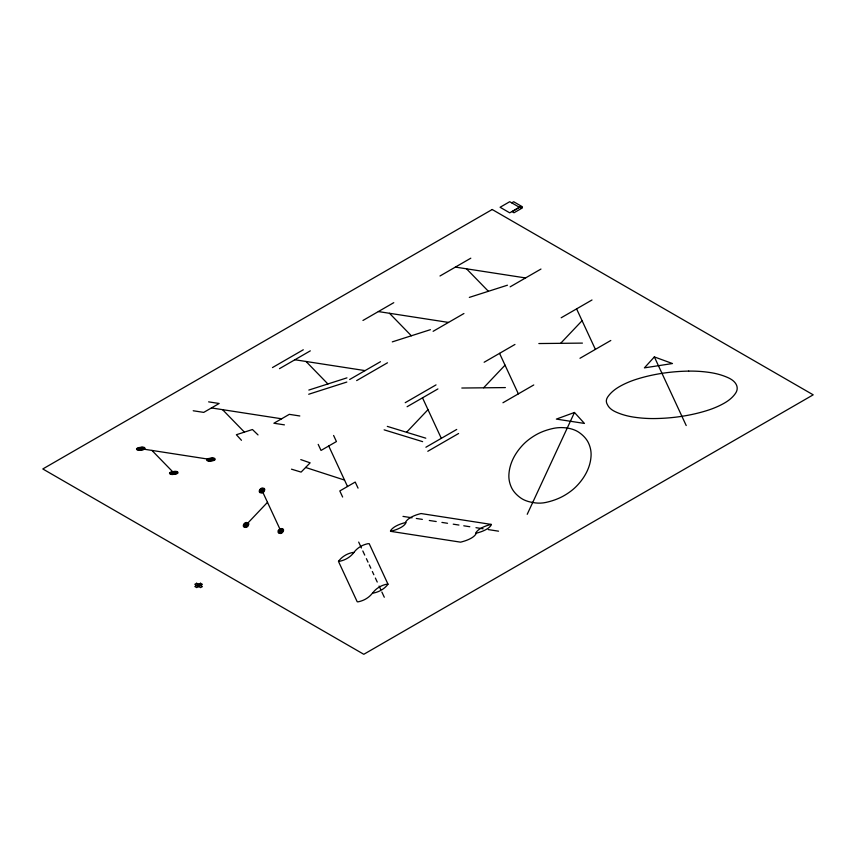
<?xml version="1.0" encoding="UTF-8"?>
<svg xmlns="http://www.w3.org/2000/svg" width="856" height="856" viewBox="0 0 856 856"><rect width="100%" height="100%" fill="white"/><g stroke="black" fill="none" stroke-linecap="round" stroke-linejoin="round"><path stroke-width="1.28" d="M390.55 531.33L390.55 530.709A20.672 11.941 0 0 1 395.279 526.483A30.495 17.612 0 0 1 402.309 523.455A46.074 26.6 0 0 1 405.798 522.47L405.798 521.796A20.672 11.941 0 0 1 410.527 517.559A30.495 17.612 0 0 1 417.557 514.531A46.074 26.6 0 0 1 421.045 513.547L491.194 524.407L491.13 525.21A19.474 11.246 0 0 1 486.679 529.19A30.495 17.612 0 0 1 479.638 532.229A46.074 26.6 0 0 1 475.957 533.256L475.883 534.069A19.474 11.246 0 0 1 471.431 538.05A30.495 17.612 0 0 1 464.401 541.078A46.074 26.6 0 0 1 460.549 542.158L390.55 531.33A46.074 26.6 0 0 0 394.242 530.292A30.495 17.612 0 0 0 401.271 527.264A19.474 11.246 0 0 0 405.723 523.273L405.798 522.47M475.957 533.256L475.957 532.646A20.672 11.941 0 0 1 480.676 528.42A30.495 17.612 0 0 1 487.717 525.381A46.074 26.6 0 0 1 491.194 524.407M527.221 514.296L574.472 412.474L584.434 423.431L556.368 419.098L574.472 412.474M654.358 356.92L644.408 367.866L672.474 363.533L654.358 356.92L686.212 425.55M246.057 524.942L267.5 502.322M406.557 432.28L428 409.66M483.597 387.8L505.04 365.18M560.637 343.331L582.08 320.7M511.76 202.861L513.686 201.749L522.417 206.788L520.491 207.901L509.727 201.706L500.097 207.27L509.727 212.834L519.357 207.27M272.476 367.566L303.291 349.772M279.495 368.647L310.311 350.853M362.955 320.465L393.771 302.671M439.995 275.985L470.811 258.191M349.655 379.497L380.471 361.714M433.115 331.315L463.931 313.521M510.155 286.835L540.971 269.051M356.663 380.588L387.479 362.794M405.22 402.684L436.036 384.89M407.103 406.728L437.919 388.934M484.143 362.249L514.959 344.454M561.183 317.769L591.999 299.985M425.903 447.239L456.719 429.445M502.943 402.759L533.759 384.965M579.983 358.279L610.799 340.485M427.786 451.283L458.602 433.5M469.334 297.396L507.448 285.198M392.294 341.876L430.408 329.678M308.834 390.058L346.948 377.86M308.706 394.252L346.819 382.054M353.87 552.495L352.469 552.537A19.474 11.246 0 0 0 345.567 555.105A30.495 17.612 0 0 0 340.324 559.161A46.074 26.6 0 0 0 338.462 561.386L357.22 601.8L358.279 601.8A20.672 11.941 0 0 0 365.608 599.072A30.495 17.612 0 0 0 370.851 595.006A46.074 26.6 0 0 0 372.553 592.994L373.73 592.994A20.672 11.941 0 0 0 381.059 590.265A30.495 17.612 0 0 0 386.302 586.21A46.074 26.6 0 0 0 388.003 584.199L369.204 543.688L367.812 543.731A19.474 11.246 0 0 0 360.911 546.299A30.495 17.612 0 0 0 355.657 550.365A46.074 26.6 0 0 0 353.87 552.495A46.074 26.6 0 0 1 352.169 554.506A30.495 17.612 0 0 1 346.915 558.561A20.672 11.941 0 0 1 339.597 561.29L338.527 561.29M388.003 584.199L386.612 584.241A19.474 11.246 0 0 0 379.711 586.809A30.495 17.612 0 0 0 374.457 590.865A46.074 26.6 0 0 0 372.67 592.994M538.852 343.545L582.422 343.106M461.812 388.025L505.382 387.586M455.403 267.093L525.563 277.943M378.363 311.563L448.523 322.423M294.903 359.755L365.063 370.605M208.618 401.86L219.147 403.486L203.739 412.389L193.21 410.762M299.825 415.973L289.307 414.347L273.899 423.239L284.417 424.865M211.443 407.938L281.603 418.787M140.823 448.705L210.983 459.565M402.994 516.393L412.036 517.794M416.305 518.458L422.35 519.389M429.295 520.469L436.228 521.539M441.921 522.417L447.538 523.284M453.231 524.172L458.944 525.049M463.77 525.798L469.794 526.729M475.968 527.681L483.137 528.794M488.273 529.586L498.534 531.18M291.479 469.174L301.119 472.105L310.14 462.829L300.788 459.608M387.308 426.384L425.796 438.186M384.13 429.84L422.618 441.643M305.581 467.451L344.54 480.077M198.688 584.295L200.582 585.386M196.645 585.483L198.539 586.574M258.02 434.923L252.445 429.519L236.374 434.73L241.456 440.294M466.52 268.805L488.391 291.297M389.48 313.285L411.351 335.777M306.02 361.467L327.891 383.959M222.56 409.66L244.431 432.152M151.94 450.427L173.811 472.919M576.591 308.877L595.391 349.387M499.551 353.357L518.351 393.856M422.511 397.837L441.311 438.336M333.605 435.469L336.429 441.546L321.021 450.438L318.197 444.371M358.043 488.134L355.219 482.056L339.811 490.948L342.635 497.026M328.725 445.997L347.515 486.497M358.685 542.073L361.435 547.99M362.816 550.964L364.731 555.105M366.389 558.668L368.005 562.146M369.3 564.928L370.83 568.223M372.349 571.519L373.858 574.75M375.377 578.046L377.239 582.048M379.101 586.05L380.717 589.549M381.862 592.01L384.291 597.231M262.011 490.499L280.811 531.009M136.521 448.876L137.035 449.828A3.242 1.873 0 0 0 138.255 450.192A5.083 2.932 0 0 0 139.71 450.288L143.155 449.753A5.083 2.932 0 0 0 144.332 449.25A3.242 1.873 0 0 0 145.071 448.587L144.611 447.592A3.242 1.873 0 0 0 143.391 447.228A5.083 2.932 0 0 0 141.936 447.132L138.49 447.667A5.083 2.932 0 0 0 137.313 448.17A3.445 1.99 0 0 0 136.521 448.876M137.388 448.844L137.795 449.603A2.6 1.498 0 0 0 138.768 449.892A4.066 2.343 0 0 0 139.935 449.978L142.685 449.55A4.066 2.343 0 0 0 143.626 449.143A2.6 1.498 0 0 0 144.225 448.608L143.851 447.816A2.6 1.498 0 0 0 142.877 447.528A4.066 2.343 0 0 0 141.711 447.442L138.95 447.87A4.066 2.343 0 0 0 138.019 448.276A2.761 1.594 0 0 0 137.388 448.844M138.244 448.812L138.554 449.379A1.947 1.124 0 0 0 139.282 449.603A3.05 1.766 0 0 0 140.149 449.657L142.224 449.336A3.05 1.766 0 0 0 142.931 449.036A1.947 1.124 0 0 0 143.369 448.64L143.091 448.041A1.947 1.124 0 0 0 142.364 447.816A3.05 1.766 0 0 0 141.486 447.763L139.421 448.084A3.05 1.766 0 0 0 138.715 448.384A2.065 1.198 0 0 0 138.244 448.812M139.1 448.779C142.503 450.898 143.327 446.297 139.1 448.779M139.967 448.747L141.679 448.576L139.967 448.747M169.52 473.079L170.023 474.042A3.242 1.873 0 0 0 171.243 474.406A5.083 2.932 0 0 0 172.698 474.502L176.143 473.967A5.083 2.932 0 0 0 177.32 473.464A3.242 1.873 0 0 0 178.059 472.801L177.599 471.795A3.242 1.873 0 0 0 176.379 471.442A5.083 2.932 0 0 0 174.924 471.335L171.478 471.87A5.083 2.932 0 0 0 170.301 472.373A3.445 1.99 0 0 0 169.52 473.079M170.376 473.047L170.783 473.817A2.6 1.498 0 0 0 171.756 474.106A4.066 2.343 0 0 0 172.923 474.181L175.683 473.753A4.066 2.343 0 0 0 176.614 473.357A2.6 1.498 0 0 0 177.213 472.822L176.839 472.02A2.6 1.498 0 0 0 175.865 471.731A4.066 2.343 0 0 0 174.699 471.656L171.938 472.084A4.066 2.343 0 0 0 171.007 472.491A2.761 1.594 0 0 0 170.376 473.047M171.232 473.015L171.542 473.593A1.947 1.124 0 0 0 172.27 473.807A3.05 1.766 0 0 0 173.137 473.871L175.213 473.55A3.05 1.766 0 0 0 175.919 473.25A1.947 1.124 0 0 0 176.357 472.844L176.079 472.245A1.947 1.124 0 0 0 175.352 472.031A3.05 1.766 0 0 0 174.485 471.966L172.409 472.287A3.05 1.766 0 0 0 171.703 472.598A2.065 1.198 0 0 0 171.232 473.015M172.088 472.983C175.491 475.101 176.315 470.5 172.088 472.983M172.955 472.951L174.667 472.79L172.955 472.951M206.681 459.726L207.195 460.689A3.242 1.873 0 0 0 208.415 461.042A5.083 2.932 0 0 0 209.87 461.149L213.315 460.614A5.083 2.932 0 0 0 214.492 460.111A3.242 1.873 0 0 0 215.231 459.437L214.77 458.442A3.242 1.873 0 0 0 213.551 458.078A5.083 2.932 0 0 0 212.095 457.981L208.65 458.516A5.083 2.932 0 0 0 207.473 459.019A3.445 1.99 0 0 0 206.681 459.726M207.548 459.693L207.954 460.464A2.6 1.498 0 0 0 208.928 460.753A4.066 2.343 0 0 0 210.084 460.828L212.844 460.4A4.066 2.343 0 0 0 213.786 459.993A2.6 1.498 0 0 0 214.385 459.469L214.011 458.666A2.6 1.498 0 0 0 213.037 458.377A4.066 2.343 0 0 0 211.871 458.302L209.11 458.72A4.066 2.343 0 0 0 208.179 459.126A2.761 1.594 0 0 0 207.548 459.693M208.404 459.661L208.714 460.239A1.947 1.124 0 0 0 209.442 460.453A3.05 1.766 0 0 0 210.309 460.517L212.384 460.196A3.05 1.766 0 0 0 213.091 459.886A1.947 1.124 0 0 0 213.529 459.49L213.251 458.891A1.947 1.124 0 0 0 212.523 458.677A3.05 1.766 0 0 0 211.646 458.613L209.581 458.934A3.05 1.766 0 0 0 208.875 459.233A2.065 1.198 0 0 0 208.404 459.661M209.26 459.629C212.663 461.748 213.486 457.147 209.26 459.629M210.127 459.597L211.839 459.426L210.127 459.597M243.575 524.567L243.318 525.595A5.083 2.932 0 0 0 243.489 526.429A3.242 1.873 0 0 0 244.11 527.135L245.779 527.424A3.445 1.99 0 0 0 246.999 526.975A5.083 2.932 0 0 0 247.866 526.29L248.796 524.3A5.083 2.932 0 0 0 248.625 523.465A3.242 1.873 0 0 0 247.994 522.759L246.261 522.492A3.242 1.873 0 0 0 245.116 522.92A5.083 2.932 0 0 0 244.238 523.594L243.575 524.567M244.067 524.642L243.864 525.466A4.066 2.343 0 0 0 244.003 526.13A2.6 1.498 0 0 0 244.506 526.697L245.833 526.932A2.761 1.594 0 0 0 246.806 526.568A4.066 2.343 0 0 0 247.502 526.023L248.251 524.428A4.066 2.343 0 0 0 248.112 523.765A2.6 1.498 0 0 0 247.609 523.198L246.218 522.984A2.6 1.498 0 0 0 245.308 523.326A4.066 2.343 0 0 0 244.602 523.872L244.067 524.642M244.57 524.717L244.409 525.338A3.05 1.766 0 0 0 244.516 525.841A1.947 1.124 0 0 0 244.891 526.258L245.886 526.44A2.065 1.198 0 0 0 246.614 526.162A3.05 1.766 0 0 0 247.149 525.755L247.694 524.557A3.05 1.766 0 0 0 247.598 524.054A1.947 1.124 0 0 0 247.224 523.637L246.186 523.476A1.947 1.124 0 0 0 245.49 523.733A3.05 1.766 0 0 0 244.966 524.139L244.57 524.717M245.062 524.792C245.918 528.441 248.518 521.753 245.062 524.792M245.554 524.867C245.982 526.697 247.288 523.348 245.554 524.867M259.529 490.114L259.272 491.141A5.083 2.932 0 0 0 259.443 491.975A3.242 1.873 0 0 0 260.074 492.682L261.733 492.981A3.445 1.99 0 0 0 262.953 492.521A5.083 2.932 0 0 0 263.83 491.847L264.75 489.857A5.083 2.932 0 0 0 264.579 489.011A3.242 1.873 0 0 0 263.958 488.316L262.225 488.048A3.242 1.873 0 0 0 261.069 488.476A5.083 2.932 0 0 0 260.203 489.151L259.529 490.114M260.031 490.188L259.817 491.012A4.066 2.343 0 0 0 259.957 491.686A2.6 1.498 0 0 0 260.459 492.243L261.786 492.478A2.761 1.594 0 0 0 262.76 492.114A4.066 2.343 0 0 0 263.466 491.579L264.204 489.985A4.066 2.343 0 0 0 264.065 489.311A2.6 1.498 0 0 0 263.562 488.755L262.182 488.53A2.6 1.498 0 0 0 261.262 488.872A4.066 2.343 0 0 0 260.556 489.418L260.031 490.188M260.524 490.263L260.374 490.884A3.05 1.766 0 0 0 260.47 491.387A1.947 1.124 0 0 0 260.845 491.804L261.84 491.986A2.065 1.198 0 0 0 262.578 491.708A3.05 1.766 0 0 0 263.102 491.312L263.659 490.114A3.05 1.766 0 0 0 263.552 489.611A1.947 1.124 0 0 0 263.177 489.183L262.139 489.022A1.947 1.124 0 0 0 261.444 489.279A3.05 1.766 0 0 0 260.92 489.685L260.524 490.263M261.016 490.349C261.872 493.998 264.472 487.299 261.016 490.349M261.519 490.424C261.947 492.243 263.241 488.904 261.519 490.424M278.328 530.624L278.072 531.651A5.083 2.932 0 0 0 278.243 532.486A3.242 1.873 0 0 0 278.863 533.192L280.533 533.481A3.445 1.99 0 0 0 281.752 533.031A5.083 2.932 0 0 0 282.63 532.357L283.55 530.356A5.083 2.932 0 0 0 283.379 529.522A3.242 1.873 0 0 0 282.758 528.815L281.025 528.548A3.242 1.873 0 0 0 279.869 528.976A5.083 2.932 0 0 0 278.992 529.661L278.328 530.624M278.831 530.699L278.617 531.523A4.066 2.343 0 0 0 278.756 532.186A2.6 1.498 0 0 0 279.259 532.753L280.586 532.988A2.761 1.594 0 0 0 281.56 532.625A4.066 2.343 0 0 0 282.266 532.079L283.004 530.485A4.066 2.343 0 0 0 282.865 529.821A2.6 1.498 0 0 0 282.362 529.254L280.982 529.04A2.6 1.498 0 0 0 280.062 529.383A4.066 2.343 0 0 0 279.356 529.928L278.831 530.699M279.324 530.774L279.163 531.394A3.05 1.766 0 0 0 279.27 531.897A1.947 1.124 0 0 0 279.645 532.314L280.64 532.496A2.065 1.198 0 0 0 281.378 532.218A3.05 1.766 0 0 0 281.902 531.811L282.459 530.613A3.05 1.766 0 0 0 282.352 530.11A1.947 1.124 0 0 0 281.977 529.693L280.939 529.532A1.947 1.124 0 0 0 280.244 529.789A3.05 1.766 0 0 0 279.719 530.196L279.324 530.774M279.816 530.848C280.672 534.497 283.272 527.81 279.816 530.848M280.319 530.923C280.747 532.753 282.041 529.404 280.319 530.923M492.2 209.506L42.8 468.96L363.8 654.294L813.2 394.83L492.2 209.506M520.491 206.788L512.059 211.657L513.985 212.769L522.417 207.901L520.491 206.788M196.645 583.257L194.836 584.295L200.582 587.612L202.391 586.574L196.645 583.257M200.497 583.257L194.836 586.52L196.73 587.612L202.391 584.348L200.497 583.257M532.71 502.461A18.532 10.7 0 0 0 545.764 502.461A51.692 29.842 0 0 0 564.083 495.635A76.238 44.02 0 0 0 577.201 485.48A115.175 66.501 0 0 0 591.068 455.595A76.238 44.02 0 0 0 588.5 443.012A48.685 28.109 0 0 0 579.127 432.473A23.08 13.332 0 0 0 553.126 428.449A48.685 28.109 0 0 0 535.877 434.88A76.238 44.02 0 0 0 522.759 445.034A115.175 66.501 0 0 0 508.892 474.909A76.238 44.02 0 0 0 511.46 487.492A48.685 28.109 0 0 0 520.833 498.042A23.08 13.332 0 0 0 532.71 502.461M688.684 371.108A115.175 66.501 0 0 0 636.928 379.112A76.238 44.02 0 0 0 619.337 386.687A51.692 29.842 0 0 0 607.525 397.27A18.532 10.7 0 0 0 607.514 404.802A23.08 13.332 0 0 0 615.175 411.661A48.685 28.109 0 0 0 633.44 417.075A76.238 44.02 0 0 0 655.236 418.552A115.175 66.501 0 0 0 706.992 410.548A76.238 44.02 0 0 0 724.583 402.973A48.685 28.109 0 0 0 735.711 393.011A23.08 13.332 0 0 0 728.745 377.999A48.685 28.109 0 0 0 710.48 372.595A76.238 44.02 0 0 0 688.684 371.108"/></g></svg>
